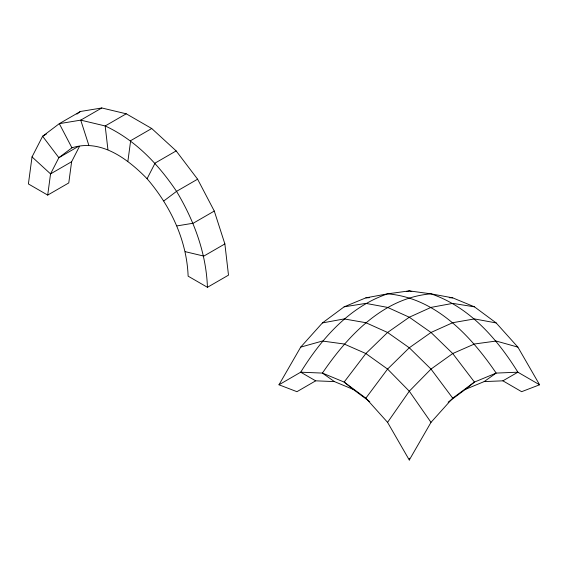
<?xml version="1.0" encoding="UTF-8"?>
<svg xmlns="http://www.w3.org/2000/svg" width="568" height="568" viewBox="0 0 568 568"><rect width="100%" height="100%" fill="white"/><g stroke="black" fill="none" stroke-linecap="round" stroke-linejoin="round"><path stroke-width="0.85" d="M369.761 401.668L353.118 389.343L334.396 381.589L315.673 380.83L296.95 391.686L278.98 384.792L300.699 372.196L322.418 373.084L344.137 382.072L365.856 398.161L387.575 422.351L409.287 460.03L409.287 458.284M47.705 195.094L50.552 173.893L58.852 157.698L71.937 147.815C100.976 138.542 127.914 159.083 147.084 178.721C170.428 205.921 186.758 239.959 188.129 276.162L207.434 287.309L228.499 275.146L224.871 243.935L214.285 211.062L197.6 179.19L176.165 150.911L151.72 128.51L126.238 113.799L101.793 107.97L80.358 111.505L59.299 123.661L42.614 136.263L32.028 156.917L28.4 183.947L47.705 195.094L68.771 182.931L71.618 161.731L79.52 146.31M127.906 161.149L130.654 140.665L151.72 128.51M147.084 178.721L155.107 163.073L176.165 150.911M278.98 384.792L300.699 347.119L322.418 322.929L344.137 306.834L365.856 297.852L387.575 293.848L409.287 290.88L431.005 293.848L452.724 297.852L474.443 306.834L496.162 322.929L517.881 347.119L539.6 384.792L521.623 391.686L502.9 380.83L484.177 381.589L465.455 389.343L448.124 402.187M409.287 460.03L431.005 422.351L452.724 398.161L474.443 382.072L496.162 373.084L517.881 372.196L539.6 384.792M387.575 422.351L409.287 391.196L431.005 369.079L452.724 353.537L474.443 344.002L496.162 341.034L517.881 347.119M365.856 398.161L387.575 369.079L409.287 347.779L431.005 332.472L452.724 322.702L474.443 318.925L496.162 322.929M465.455 389.343L474.443 382.072L452.724 353.537L431.005 332.472L409.287 317.228L387.575 307.394L365.856 303.383L344.137 306.834M76.886 114.125L80.358 111.505M163.896 200.902L176.541 191.352L197.6 179.19M484.177 381.589L496.162 373.084C470.787 335.802 435.265 297.753 387.575 293.848C349.242 306.905 321.452 338.72 300.699 372.196L315.673 380.83M46.37 134.091L42.614 136.263L58.852 157.698L78.412 146.402M101.793 107.97L80.734 120.132L59.299 123.661L71.937 147.815M126.238 113.799L105.179 125.961L80.734 120.132L88.75 145.046M71.618 161.731L50.552 173.893L32.028 156.917M214.285 211.062L193.226 223.224L176.982 225.901M224.871 243.935L203.813 256.097L185.282 251.681M502.9 380.83L517.881 372.196C497.128 338.72 469.338 306.905 431.005 293.848C383.315 297.753 347.793 335.802 322.418 373.084L334.396 381.589M406.787 291.583L409.287 290.88L411.793 291.583M300.699 347.119L322.418 341.034L344.137 344.002L365.856 353.537L387.575 369.079L409.287 391.196L431.005 422.351M322.418 322.929L344.137 318.925L365.856 322.702L387.575 332.472L409.287 347.779L431.005 369.079L452.724 398.161M365.856 297.852L369.328 297.71M449.252 297.71L452.724 297.852M474.443 306.834L452.724 303.383L431.005 307.394L409.287 317.228L387.575 332.472L365.856 353.537L344.137 382.072L353.118 389.343M207.434 287.309C206.219 253.058 194.022 220.526 176.541 191.352C158.323 164.237 135.205 139.842 105.179 125.961L107.927 149.611"/></g></svg>
